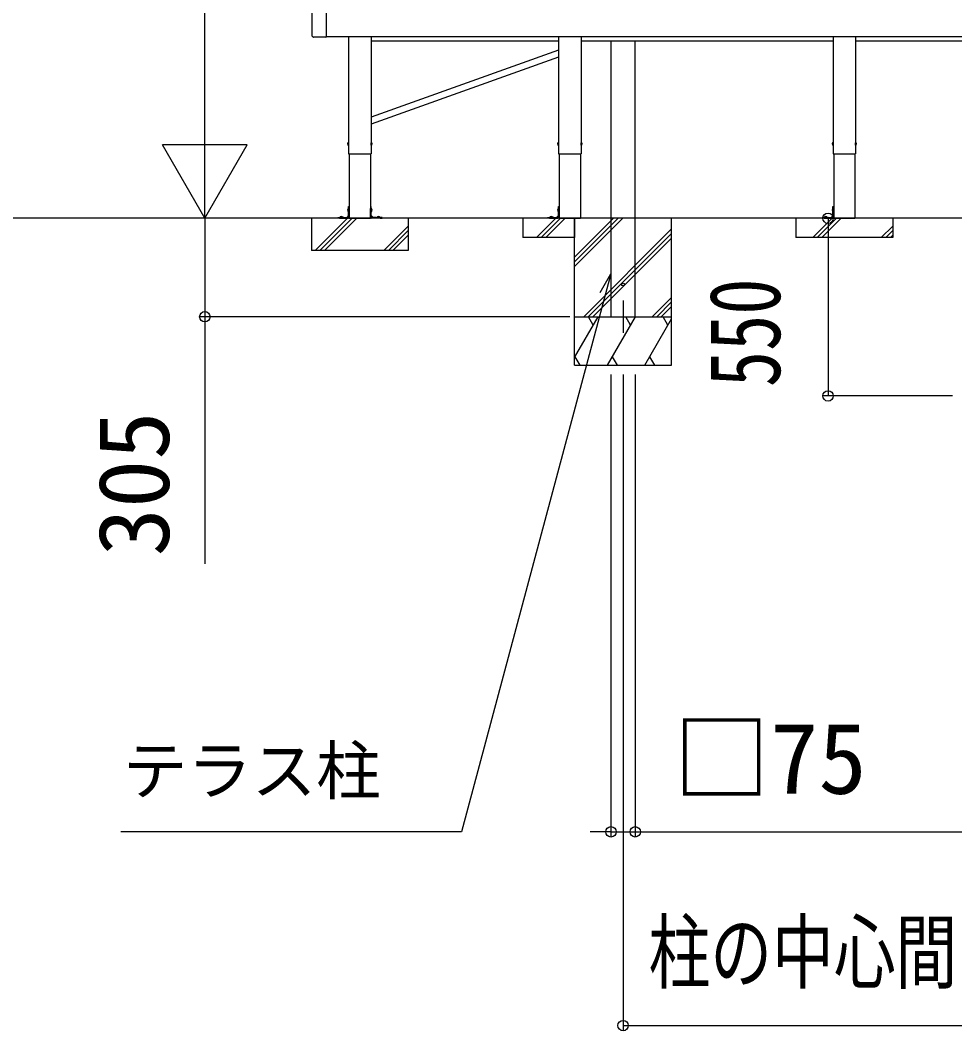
# Model space of a CAD drawing. Units: millimetres, scale not verified. Extents: x -875 to 875, y -1304 to 1297.
# Drawn here: x 473.6 to 666.5, y -34.9 to 173.7 of the extents above; entities that cross this region are included whole.
import ezdxf
from ezdxf.enums import TextEntityAlignment as Align

# ---------------------------------------------------------------- set-up
doc = ezdxf.new("R2010")
doc.units = ezdxf.units.MM
doc.header["$LTSCALE"] = 8
for name, color, linetype in [('0-4_YKK_12', 2, 'Continuous'), ('0-6_YKK_A1', 4, 'Continuous'), ('0-7_YKK_D', 6, 'Continuous')]:
    doc.layers.add(name, color=color, linetype=linetype)
doc.styles.add('ＭＳ ゴシック', font='')
doc.styles.get('ＭＳ ゴシック').set_extended_font_data('MS Gothic')

msp = doc.modelspace()

# ---------------------------------------------------------------- linework, layer by layer
at = {"layer": '0-4_YKK_12'}
msp.add_line((598.001, 115.823), (598.001, 109.157), dxfattribs=at)
at = {"layer": '0-6_YKK_A1'}
for p, q in [((533.834, 170.418), (533.834, 179.762)), ((533.854, 170.37), (533.86, 170.364)), ((534.008, 170.216), (533.86, 170.364)), ((534.008, 170.216), (534.015, 170.209)), ((536.634, 170.19), (534.062, 170.19)), ((536.701, 170.357), (715.334, 170.357)), ((541.329, 170.357), (541.329, 146.157)), ((541.334, 170.357), (541.334, 146.157)), ((541.334, 170.357), (541.334, 146.157)), ((584.667, 169.357), (546.006, 169.357)), ((641.329, 169.357), (589.339, 169.357)), ((684.662, 169.357), (646.006, 169.357)), ((584.662, 167.496), (546.006, 153.699)), ((584.662, 166.081), (546.006, 152.283)), ((541.301, 148.423), (541.247, 148.414)), ((541.301, 148.423), (541.301, 147.89)), ((541.301, 148.423), (541.334, 148.417)), ((541.334, 148.417), (541.334, 147.896)), ((546.034, 148.423), (546.001, 148.417)), ((546.001, 147.896), (546.001, 148.417)), ((546.034, 148.423), (546.088, 148.414)), ((546.034, 147.89), (546.034, 148.423)), ((584.634, 148.423), (584.581, 148.414)), ((584.634, 148.423), (584.634, 147.89)), ((584.634, 148.423), (584.667, 148.417)), ((584.667, 148.417), (584.667, 147.896)), ((589.367, 148.423), (589.334, 148.417)), ((589.334, 147.896), (589.334, 148.417)), ((589.367, 148.423), (589.421, 148.414)), ((589.367, 147.89), (589.367, 148.423)), ((641.301, 148.423), (641.247, 148.414)), ((641.301, 148.423), (641.301, 147.89)), ((641.301, 148.423), (641.334, 148.417)), ((641.334, 148.417), (641.334, 147.896)), ((646.034, 148.423), (646.001, 148.417)), ((646.001, 147.896), (646.001, 148.417)), ((646.034, 148.423), (646.088, 148.414)), ((646.034, 147.89), (646.034, 148.423)), ((541.301, 147.89), (541.247, 147.899)), ((541.301, 147.89), (541.334, 147.896)), ((541.329, 146.157), (546.006, 146.157)), ((541.491, 146.157), (541.491, 132.823)), ((545.844, 146.157), (545.844, 132.823)), ((546.034, 147.89), (546.001, 147.896)), ((546.034, 147.89), (546.088, 147.899)), ((584.634, 147.89), (584.581, 147.899)), ((584.634, 147.89), (584.667, 147.896)), ((584.662, 146.157), (589.339, 146.157)), ((584.824, 146.157), (584.824, 132.823)), ((589.177, 146.157), (589.177, 132.823)), ((589.367, 147.89), (589.334, 147.896)), ((589.367, 147.89), (589.421, 147.899)), ((641.301, 147.89), (641.247, 147.899)), ((641.301, 147.89), (641.334, 147.896)), ((641.329, 146.157), (646.006, 146.157)), ((641.491, 146.157), (641.491, 132.823)), ((645.844, 146.157), (645.844, 132.823)), ((646.034, 147.89), (646.001, 147.896)), ((646.034, 147.89), (646.088, 147.899)), ((541.291, 134.757), (541.237, 134.747)), ((541.291, 134.223), (541.237, 134.233)), ((541.291, 134.757), (541.291, 134.223)), ((541.291, 134.757), (541.324, 134.751)), ((541.291, 134.223), (541.324, 134.229)), ((541.324, 135.223), (541.491, 135.223)), ((541.324, 134.929), (541.324, 135.223)), ((541.324, 134.835), (541.324, 134.929)), ((541.324, 133.023), (541.324, 134.835)), ((541.324, 134.751), (541.324, 134.229)), ((541.491, 135.223), (541.491, 134.929)), ((541.491, 134.929), (541.491, 134.835)), ((541.491, 133.023), (541.491, 134.835)), ((546.011, 135.223), (545.844, 135.223)), ((545.844, 135.223), (545.844, 134.929)), ((545.844, 134.929), (545.844, 134.835)), ((545.844, 133.023), (545.844, 134.835)), ((546.011, 134.929), (546.011, 135.223)), ((546.011, 134.835), (546.011, 134.929)), ((546.011, 133.023), (546.011, 134.835)), ((546.044, 134.757), (546.011, 134.751)), ((546.011, 134.229), (546.011, 134.751)), ((546.044, 134.223), (546.011, 134.229)), ((546.044, 134.757), (546.098, 134.747)), ((546.044, 134.223), (546.044, 134.757)), ((546.044, 134.223), (546.098, 134.233)), ((584.624, 134.757), (584.571, 134.747)), ((584.624, 134.223), (584.571, 134.233)), ((584.624, 134.757), (584.624, 134.223)), ((584.624, 134.757), (584.657, 134.751)), ((584.624, 134.223), (584.657, 134.229)), ((584.657, 135.223), (584.824, 135.223)), ((584.657, 134.929), (584.657, 135.223)), ((584.657, 134.835), (584.657, 134.929)), ((584.657, 133.023), (584.657, 134.835)), ((584.657, 134.751), (584.657, 134.229)), ((584.824, 135.223), (584.824, 134.929)), ((584.824, 134.929), (584.824, 134.835)), ((584.824, 133.023), (584.824, 134.835)), ((641.291, 134.757), (641.237, 134.747)), ((641.291, 134.223), (641.237, 134.233)), ((641.291, 134.757), (641.291, 134.223)), ((641.291, 134.757), (641.324, 134.751)), ((641.291, 134.223), (641.324, 134.229)), ((641.324, 135.223), (641.491, 135.223)), ((641.324, 134.929), (641.324, 135.223)), ((641.324, 134.835), (641.324, 134.929)), ((641.324, 133.023), (641.324, 134.835)), ((641.324, 134.751), (641.324, 134.229)), ((641.491, 135.223), (641.491, 134.929)), ((641.491, 134.929), (641.491, 134.835)), ((641.491, 133.023), (641.491, 134.835)), ((533.667, 132.823), (533.667, 126.157)), ((534.472, 126.157), (541.139, 132.823)), ((535.415, 126.157), (542.081, 132.823)), ((536.358, 126.157), (543.024, 132.823)), ((539.385, 132.823), (539.091, 132.823)), ((539.385, 132.99), (539.479, 132.99)), ((539.479, 132.823), (539.385, 132.823)), ((539.479, 132.99), (540.233, 132.99)), ((539.479, 132.823), (540.233, 132.823)), ((539.557, 133.052), (539.557, 133.023)), ((539.557, 133.023), (540.091, 133.023)), ((539.591, 132.99), (540.057, 132.99)), ((540.091, 133.052), (540.091, 133.023)), ((540.233, 132.823), (540.233, 132.99)), ((540.349, 132.99), (540.233, 132.99)), ((540.233, 132.823), (540.349, 132.823)), ((540.349, 132.823), (541.291, 132.823)), ((541.324, 133.364), (540.95, 132.99)), ((541.491, 132.823), (545.844, 132.823)), ((546.011, 133.364), (546.385, 132.99)), ((546.986, 132.823), (546.044, 132.823)), ((546.986, 132.99), (547.102, 132.99)), ((547.102, 132.823), (546.986, 132.823)), ((547.102, 132.823), (547.102, 132.99)), ((547.856, 132.99), (547.102, 132.99)), ((547.856, 132.823), (547.102, 132.823)), ((547.244, 133.052), (547.244, 133.023)), ((547.244, 133.023), (547.777, 133.023)), ((547.277, 132.99), (547.744, 132.99)), ((547.777, 133.052), (547.777, 133.023)), ((547.95, 132.99), (547.856, 132.99)), ((547.856, 132.823), (547.95, 132.823)), ((547.95, 132.823), (548.244, 132.823)), ((577.334, 132.823), (577.334, 128.823)), ((580.139, 128.823), (584.139, 132.823)), ((581.081, 128.823), (585.081, 132.823)), ((582.024, 128.823), (586.024, 132.823)), ((582.718, 132.823), (582.424, 132.823)), ((582.718, 132.99), (582.813, 132.99)), ((582.813, 132.823), (582.718, 132.823)), ((582.813, 132.99), (583.566, 132.99)), ((582.813, 132.823), (583.566, 132.823)), ((582.891, 133.052), (582.891, 133.023)), ((582.891, 133.023), (583.424, 133.023)), ((582.924, 132.99), (583.391, 132.99)), ((583.424, 133.052), (583.424, 133.023)), ((583.566, 132.823), (583.566, 132.99)), ((583.682, 132.99), (583.566, 132.99)), ((583.566, 132.823), (583.682, 132.823)), ((583.682, 132.823), (584.624, 132.823)), ((584.657, 133.364), (584.284, 132.99)), ((584.824, 132.823), (589.177, 132.823)), ((588.001, 112.49), (588.001, 132.823)), ((588.001, 132.823), (588.001, 128.823)), ((588.001, 124.77), (596.054, 132.823)), ((588.001, 123.828), (596.996, 132.823)), ((588.001, 122.885), (597.939, 132.823)), ((608.001, 112.49), (608.001, 132.823)), ((633.667, 132.823), (633.667, 128.823)), ((637.139, 128.823), (641.139, 132.823)), ((638.081, 128.823), (642.081, 132.823)), ((639.024, 128.823), (643.024, 132.823)), ((639.385, 132.823), (639.091, 132.823)), ((639.385, 132.99), (639.479, 132.99)), ((639.479, 132.823), (639.385, 132.823)), ((639.479, 132.99), (640.233, 132.99)), ((639.479, 132.823), (640.233, 132.823)), ((639.557, 133.052), (639.557, 133.023)), ((639.557, 133.023), (640.091, 133.023)), ((639.591, 132.99), (640.057, 132.99)), ((640.091, 133.052), (640.091, 133.023)), ((640.233, 132.823), (640.233, 132.99)), ((640.349, 132.99), (640.233, 132.99)), ((640.233, 132.823), (640.349, 132.823)), ((640.349, 132.823), (641.291, 132.823)), ((641.324, 133.364), (640.95, 132.99)), ((641.491, 132.823), (645.844, 132.823)), ((548.614, 126.157), (553.667, 131.21)), ((549.557, 126.157), (553.667, 130.267)), ((589.862, 112.49), (608.001, 130.628)), ((590.805, 112.49), (608.001, 129.686)), ((651.281, 128.823), (653.667, 131.21)), ((652.224, 128.823), (653.667, 130.267)), ((550.5, 126.157), (553.667, 129.324)), ((591.748, 112.49), (608.001, 128.743)), ((653.166, 128.823), (653.667, 129.324)), ((604.005, 112.49), (608.001, 116.486)), ((604.947, 112.49), (608.001, 115.543)), ((605.89, 112.49), (608.001, 114.601)), ((588.001, 112.49), (608.001, 112.49)), ((588.001, 112.49), (608.001, 112.49)), ((588.001, 102.49), (588.001, 112.49)), ((588.001, 104.098), (592.846, 112.49)), ((591.846, 110.758), (590.846, 112.49)), ((594.771, 102.49), (600.544, 112.49)), ((595.501, 112.49), (600.501, 112.49)), ((599.544, 110.758), (598.544, 112.49)), ((602.469, 102.49), (608.001, 112.072)), ((607.242, 110.758), (606.242, 112.49)), ((608.001, 102.49), (608.001, 112.49)), ((588.001, 102.49), (608.001, 102.49)), ((588.072, 104.222), (589.072, 102.49)), ((595.77, 104.222), (596.77, 102.49)), ((603.469, 104.222), (604.468, 102.49))]:
    msp.add_line(p, q, dxfattribs=at)
for points in [[(536.701, 179.762), (536.701, 170.418), (536.701, 170.257)], [(546.001, 170.357), (546.001, 149.881), (546.001, 148.43), (546.001, 146.157)], [(546.006, 170.357), (546.006, 149.883), (546.006, 148.433), (546.006, 146.157)], [(584.662, 170.357), (584.662, 167.861), (584.662, 166.411), (584.662, 146.157)], [(584.667, 170.357), (584.667, 167.863), (584.667, 166.413), (584.667, 146.157)], [(589.334, 170.357), (589.334, 167.863), (589.334, 166.413), (589.334, 146.157)], [(589.339, 170.357), (589.339, 167.861), (589.339, 166.411), (589.339, 146.157)], [(595.501, 169.357), (595.501, 132.823), (595.501, 112.49)], [(600.501, 112.49), (600.501, 132.823), (600.501, 169.357)], [(641.329, 170.357), (641.329, 167.861), (641.329, 166.411), (641.329, 146.157)], [(641.334, 170.357), (641.334, 167.863), (641.334, 166.413), (641.334, 146.157)], [(646.001, 170.357), (646.001, 167.863), (646.001, 166.413), (646.001, 146.157)], [(646.006, 170.357), (646.006, 167.861), (646.006, 166.411), (646.006, 146.157)], [(739.288, 132.823), (525.634, 132.823), (44.546, 132.823)], [(553.667, 132.823), (553.667, 126.157), (533.667, 126.157)], [(539.091, 132.823), (539.091, 132.99), (539.385, 132.99)], [(540.349, 132.823), (540.349, 132.99), (541.291, 132.99)], [(546.986, 132.823), (546.986, 132.99), (546.044, 132.99)], [(548.244, 132.823), (548.244, 132.99), (547.95, 132.99)], [(588.001, 132.823), (588.001, 128.823), (577.334, 128.823)], [(582.424, 132.823), (582.424, 132.99), (582.718, 132.99)], [(583.682, 132.823), (583.682, 132.99), (584.624, 132.99)], [(653.667, 132.823), (653.667, 128.823), (633.667, 128.823)], [(639.091, 132.823), (639.091, 132.99), (639.385, 132.99)], [(640.349, 132.823), (640.349, 132.99), (641.291, 132.99)]]:
    msp.add_lwpolyline(points, dxfattribs=at)
msp.add_circle((598.001, 119.157), 0.3, dxfattribs=at)
for centre, radius, start, end in [((533.901, 170.418), 0.0667, 180, 225), ((534.062, 170.257), 0.0667, 225, 270), ((536.634, 170.257), 0.0667, 270, 0), ((541.574, 148.157), 0.433, 147.94412, 212.05588), ((541.258, 148.355), 0.06, 100, 147.94412), ((546.077, 148.355), 0.06, 32.05588, 80), ((545.761, 148.157), 0.433, 327.94412, 32.05588), ((584.907, 148.157), 0.433, 147.94412, 212.05588), ((584.591, 148.355), 0.06, 100, 147.94412), ((589.411, 148.355), 0.06, 32.05588, 80), ((589.094, 148.157), 0.433, 327.94412, 32.05588), ((641.574, 148.157), 0.433, 147.94412, 212.05588), ((641.258, 148.355), 0.06, 100, 147.94412), ((646.077, 148.355), 0.06, 32.05588, 80), ((645.761, 148.157), 0.433, 327.94412, 32.05588), ((541.258, 147.958), 0.06, 212.05588, 260), ((546.077, 147.958), 0.06, 280, 327.94412), ((584.591, 147.958), 0.06, 212.05588, 260), ((589.411, 147.958), 0.06, 280, 327.94412), ((641.258, 147.958), 0.06, 212.05588, 260), ((646.077, 147.958), 0.06, 280, 327.94412), ((541.564, 134.49), 0.433, 147.94412, 212.05588), ((541.248, 134.688), 0.06, 100, 147.94412), ((541.248, 134.292), 0.06, 212.05588, 260), ((546.087, 134.688), 0.06, 32.05588, 80), ((546.087, 134.292), 0.06, 280, 327.94412), ((545.771, 134.49), 0.433, 327.94412, 32.05588), ((584.897, 134.49), 0.433, 147.94412, 212.05588), ((584.581, 134.688), 0.06, 100, 147.94412), ((584.581, 134.292), 0.06, 212.05588, 260), ((641.564, 134.49), 0.433, 147.94412, 212.05588), ((641.248, 134.688), 0.06, 100, 147.94412), ((641.248, 134.292), 0.06, 212.05588, 260), ((539.624, 133.052), 0.0667, 126.03188, 180), ((539.591, 133.023), 0.0333, 180, 270), ((539.824, 132.777), 0.407, 53.96812, 126.03188), ((540.057, 133.023), 0.0333, 270, 0), ((540.024, 133.052), 0.0667, 0, 53.96812), ((541.291, 133.023), 0.0333, 270, 0), ((541.291, 133.023), 0.2, 270, 0), ((546.044, 133.023), 0.2, 180, 270), ((546.044, 133.023), 0.0333, 180, 270), ((547.311, 133.052), 0.0667, 126.03188, 180), ((547.277, 133.023), 0.0333, 180, 270), ((547.511, 132.777), 0.407, 53.96812, 126.03188), ((547.744, 133.023), 0.0333, 270, 0), ((547.711, 133.052), 0.0667, 0, 53.96812), ((582.957, 133.052), 0.0667, 126.03188, 180), ((582.924, 133.023), 0.0333, 180, 270), ((583.157, 132.777), 0.407, 53.96812, 126.03188), ((583.391, 133.023), 0.0333, 270, 0), ((583.357, 133.052), 0.0667, 0, 53.96812), ((584.624, 133.023), 0.0333, 270, 0), ((584.624, 133.023), 0.2, 270, 0), ((639.624, 133.052), 0.0667, 126.03188, 180), ((639.591, 133.023), 0.0333, 180, 270), ((639.824, 132.777), 0.407, 53.96812, 126.03188), ((640.057, 133.023), 0.0333, 270, 0), ((640.024, 133.052), 0.0667, 0, 53.96812), ((641.291, 133.023), 0.0333, 270, 0), ((641.291, 133.023), 0.2, 270, 0)]:
    msp.add_arc(centre, radius, start, end, dxfattribs=at)
at = {"layer": '0-7_YKK_D'}
for p, q in [((511.667, 150.323), (511.667, 294.99)), ((511.667, 132.823), (511.667, 163.134)), ((511.667, 132.823), (502.917, 147.979)), ((520.417, 147.979), (502.917, 147.979)), ((511.667, 132.823), (520.417, 147.979)), ((587.001, 132.823), (510.667, 132.823)), ((587.001, 132.823), (510.667, 132.823)), ((665.967, 132.823), (639.301, 132.823)), ((640.301, 132.823), (640.301, 96.157)), ((587.001, 112.49), (510.667, 112.49)), ((595.501, 100.538), (595.501, 5.157)), ((598.001, 100.538), (598.001, -34.843)), ((600.501, 100.538), (600.501, 5.157)), ((665.967, 96.157), (639.301, 96.157)), ((595.501, 6.157), (591.201, 6.157)), ((595.501, 6.157), (600.501, 6.157)), ((600.501, 6.157), (668.055, 6.157)), ((598.001, -33.843), (700.301, -33.843))]:
    msp.add_line(p, q, dxfattribs=at)
for points in [[(511.667, 132.823), (511.667, 112.49), (511.667, 61.508)], [(595.501, 121.379), (594.388, 117.225), (564.627, 6.157), (494.335, 6.157)], [(593.275, 117.524), (595.501, 121.379), (595.501, 116.927)]]:
    msp.add_lwpolyline(points, dxfattribs=at)
for centre in [(640.301, 132.823), (511.667, 112.49), (640.301, 96.157), (595.501, 6.157), (600.501, 6.157), (598.001, -33.843)]:
    msp.add_circle(centre, 1.075, dxfattribs=at)

# ---------------------------------------------------------------- texts
at = {"layer": '0-7_YKK_D', "style": 'ＭＳ ゴシック', "width": 0.75}
msp.add_text('550', height=14.66, rotation=90, dxfattribs=at).set_placement((634.801, 97.956), align=Align.BOTTOM_LEFT)
at = {"layer": '0-7_YKK_D', "style": 'ＭＳ ゴシック'}
msp.add_text('305', height=14.66, rotation=90, dxfattribs=at).set_placement((508.667, 63.031), align=Align.BOTTOM_LEFT)
for s, height, p in [('□75', 14.66, (608.351, 9.611)), ('テラス柱', 9.751, (494.749, 11.005))]:
    msp.add_text(s, height=height, dxfattribs=at).set_placement(p, align=Align.BOTTOM_LEFT)
at = {"layer": '0-7_YKK_D', "style": 'ＭＳ ゴシック', "width": 0.75}
msp.add_text('柱の中心間', height=12.46, dxfattribs=at).set_placement((603.258, -28.622), align=Align.BOTTOM_LEFT)

doc.saveas('drawing.dxf')
